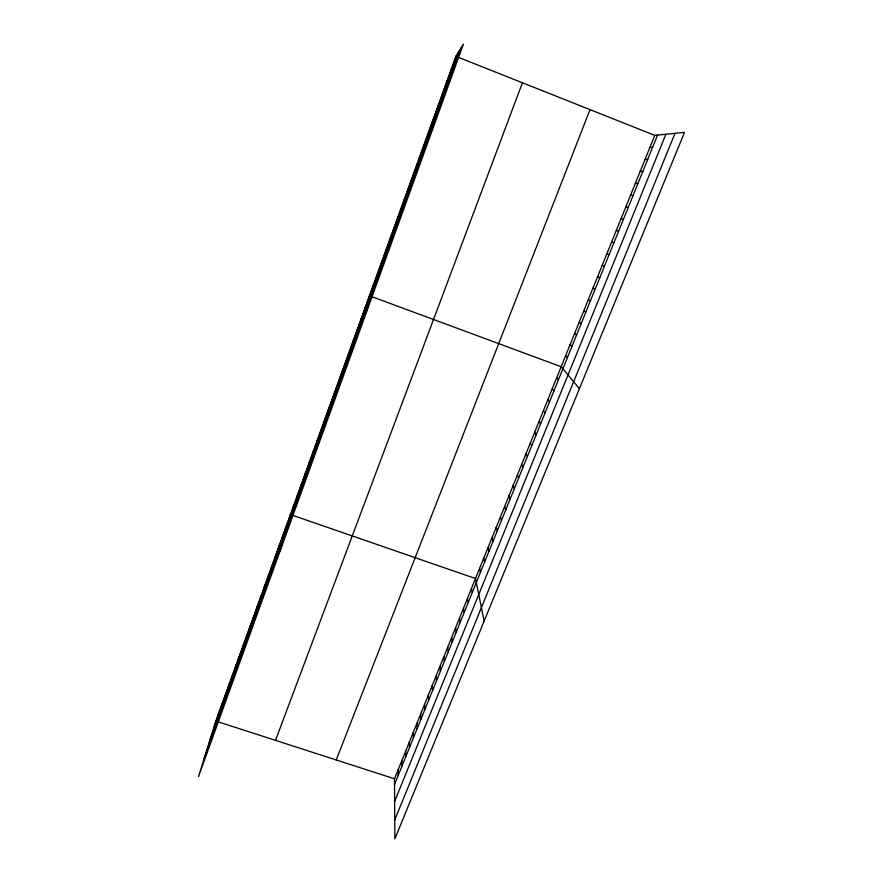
<?xml version="1.0" encoding="UTF-8"?>
<svg xmlns="http://www.w3.org/2000/svg" width="883" height="883" viewBox="0 0 883 883"><rect width="100%" height="100%" fill="white"/><g stroke="black" fill="none" stroke-linecap="round" stroke-linejoin="round"><path stroke-width="1.32" d="M390.308 238.741L390.319 237.957M386.059 250.529L386.103 249.624M381.82 262.262L381.909 261.236M377.604 273.951L377.736 272.803M373.399 285.573L373.575 284.315M367.118 310.386L369.436 295.772L561.169 366.743L579.425 388.663M365.065 308.664L365.319 307.174M360.915 320.132L361.224 318.531M356.798 331.555L357.14 329.834M352.692 342.913L353.079 341.092M348.608 354.226L349.028 352.295M344.536 365.496L344.999 363.443M340.485 376.71L340.993 374.558M336.456 387.869L336.997 385.606M332.438 398.984L333.023 396.61M328.443 410.043L329.072 407.571M324.469 421.059L325.132 418.487M320.507 432.03L321.202 429.348M316.567 442.946L317.295 440.164M312.637 453.818L313.41 450.926M308.73 464.635L309.536 461.654M304.845 475.407L305.684 472.328M300.971 486.136L301.854 482.957M297.107 496.82L298.024 493.531M293.266 507.449L294.227 504.072M279.988 551.279L290.43 514.557M285.706 528.376L286.732 524.811M281.986 538.674L283.046 535.021M278.288 548.928L279.381 545.186M274.602 559.149L275.728 555.308M270.926 569.314L272.085 565.385M267.273 579.436L268.454 575.418M263.631 589.524L264.845 585.418M259.999 599.568L261.258 595.363M252.792 619.524L254.116 615.153M256.39 609.568L257.681 605.274M249.216 629.436L250.562 624.976M242.097 649.148L243.509 644.524M245.651 639.314L247.03 634.767M235.033 668.696L236.512 663.895M238.553 658.939L239.999 654.226M231.534 678.398L233.035 673.53M224.558 697.702L226.114 692.669M228.035 688.078L229.569 683.122M217.637 716.853L219.26 711.654M221.092 707.294L222.682 702.184M215.86 721.091L198.498 776.61L463.409 44.15L455.904 56.335L215.86 721.091L394.491 778.784L394.856 838.85L684.502 132.362L654.767 135.364L455.904 56.335M214.205 726.367L456.61 55.188M209.315 742.007L458.707 51.777M203.984 759.071L461.014 48.035M275.507 740.351L522.416 82.77M336.235 759.965L590.021 109.635M394.491 778.784L654.767 135.364M394.524 784.501L657.559 135.088M394.624 801.444L665.892 134.238M394.745 819.899L675.031 133.311M451.39 68.841L452.041 67.836M446.886 81.291L447.493 80.419M442.416 93.675L442.968 92.947M437.957 106.004L438.465 105.408M649.888 147.439L652.625 147.284M645.02 159.47L647.703 159.437M640.186 171.434L642.802 171.523M635.363 183.344L637.923 183.565M630.561 195.198L633.078 195.54M625.793 206.997L628.243 207.461M621.036 218.741L623.442 219.337M616.312 230.441L618.652 231.147M291.732 515.01L475.495 578.542L484.149 621.047M611.599 242.085L613.884 242.913M606.908 253.675L609.149 254.613M602.239 265.209L604.425 266.269M597.603 276.688L599.734 277.869M592.979 288.123L595.054 289.425M588.365 299.514L590.396 300.915M583.784 310.838L585.76 312.361M579.226 322.118L581.146 323.752M574.678 333.355L576.555 335.099M570.153 344.536L571.974 346.379M565.65 355.661L567.427 357.626M556.709 377.781L558.376 379.955M552.261 388.763L553.884 391.048M547.835 399.701L549.414 402.085M543.431 410.584L544.966 413.078M539.049 421.434L540.528 424.017M534.679 432.217L536.113 434.922M530.33 442.968L531.721 445.76M526.003 453.674L527.35 456.566M521.698 464.326L522.99 467.317M517.405 474.933L518.652 478.023M513.133 485.495L514.336 488.685M508.873 496.014L510.043 499.292M504.646 506.478L505.76 509.866M500.429 516.908L501.5 520.385M496.224 527.283L497.261 530.86M492.041 537.626L493.034 541.29M487.88 547.924L488.829 551.676M483.729 558.166L484.635 562.018M479.601 568.376L480.462 572.316M471.478 588.464L472.25 592.581M467.471 598.354L468.211 602.559M463.487 608.21L464.193 612.493M459.524 618.012L460.186 622.394M455.573 627.78L456.191 632.239M451.632 637.515L452.217 642.051M447.714 647.195L448.255 651.82M443.818 656.842L444.315 661.555M439.922 666.455L440.396 671.246M436.059 676.025L436.489 680.892M432.195 685.561L432.593 690.506M428.354 695.053L428.719 700.076M424.535 704.502L424.855 709.612M394.546 226.236L394.591 226.898M420.727 713.917L421.003 719.104M416.931 723.298L417.173 728.563M413.156 732.636L413.365 737.978M409.392 741.941L409.569 747.36M405.639 751.201L405.783 756.698M401.908 760.44L402.008 766.003M398.189 769.623L398.255 775.263"/></g></svg>
